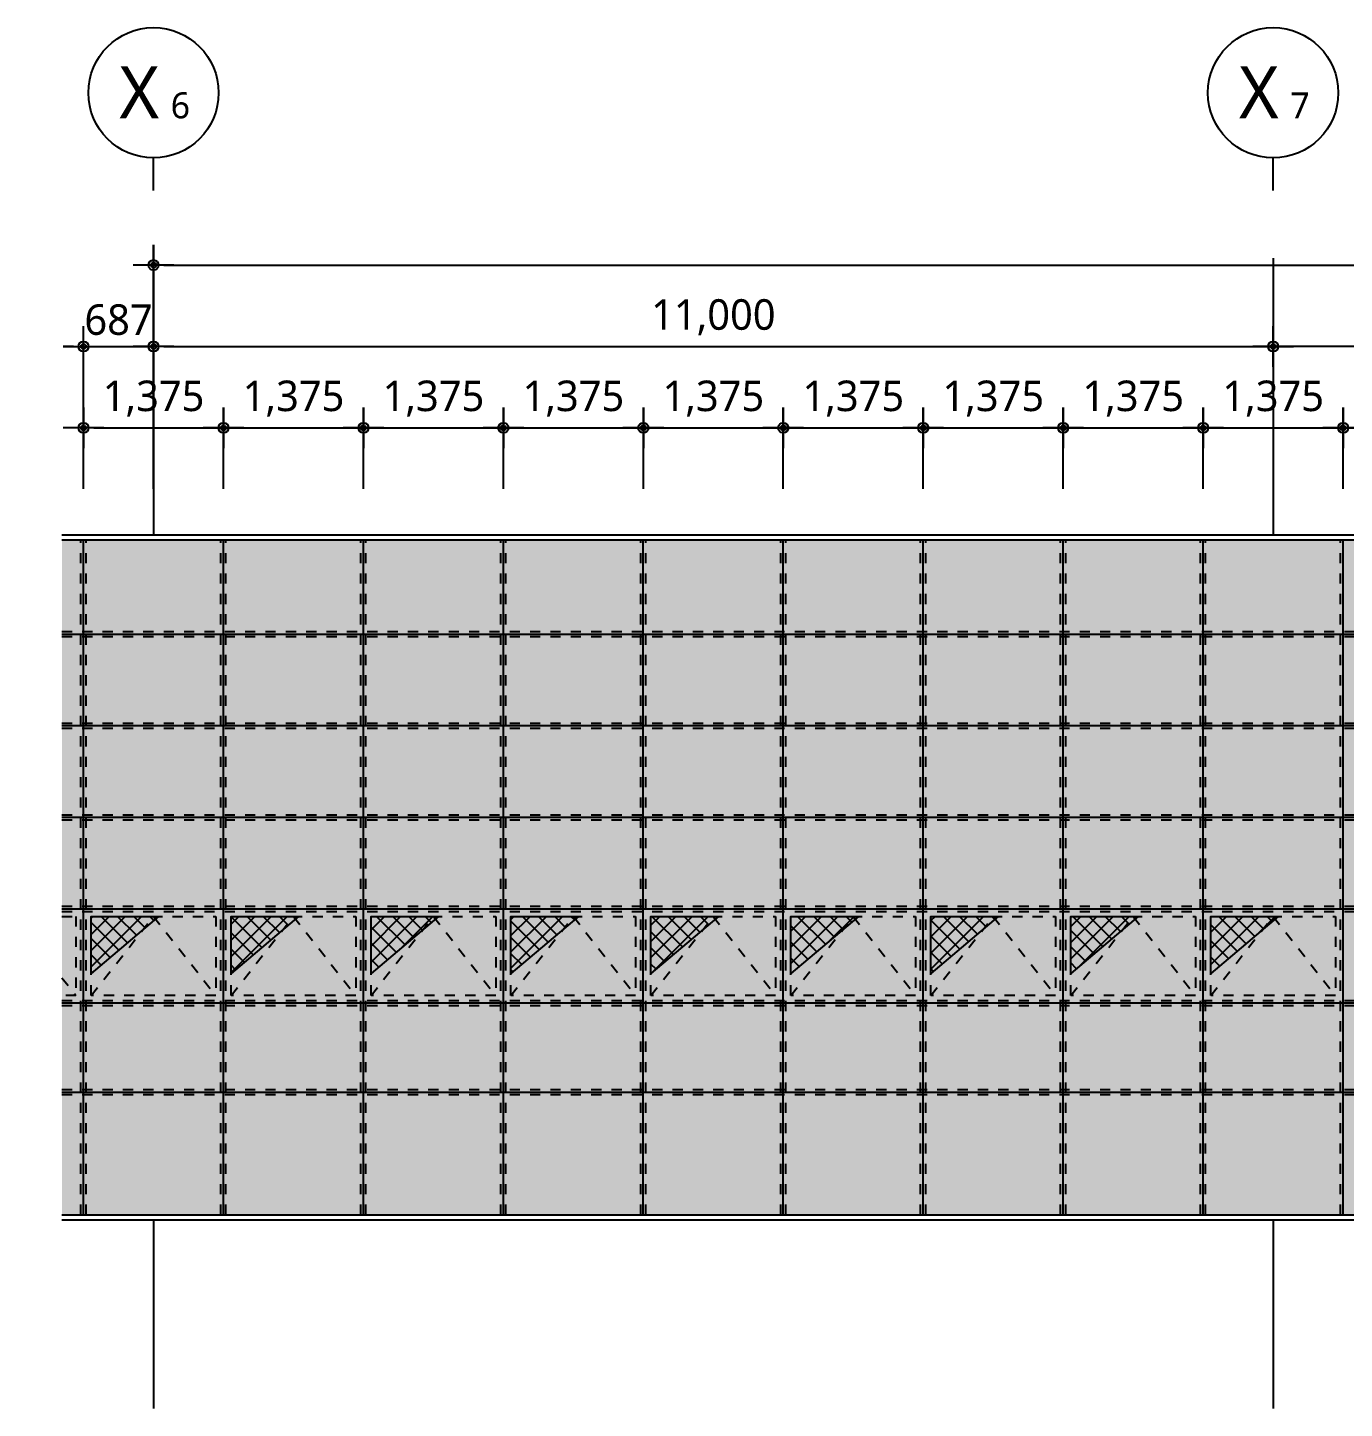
# Model space of a CAD drawing. Header units: millimetres. Extents: x 37653813 to 38677796, y 586285 to 874285.
# Drawn here: x 38610000 to 38622937, y 610018 to 623585 of the extents above; entities that cross this region are included whole.
import ezdxf
from ezdxf.enums import TextEntityAlignment as Align
from ezdxf.xclip import XClip

# ---------------------------------------------------------------- set-up
doc = ezdxf.new("R2010")
doc.units = ezdxf.units.MM
doc.header["$LTSCALE"] = 1000
doc.header["$MEASUREMENT"] = 0
doc.header["$XCLIPFRAME"] = 0
doc.header["$PDSIZE"] = -10
doc.linetypes.add('CENTER', pattern=[2, 1.25, -0.25, 0.25, -0.25])
doc.linetypes.add('HIDDEN', pattern=[2, 1, -1])
doc.layers.get('0').update_dxf_attribs({"linetype": 'CONTINUOUS'})
doc.layers.get('Defpoints').update_dxf_attribs({"color": 161, "linetype": 'CONTINUOUS'})
for name, color, linetype in [('CEN(ST)', 1, 'CENTER'), ('dim0', 7, 'CONTINUOUS'), ('hatch', 8, 'CONTINUOUS'), ('SYM(AXIS)', 7, 'CONTINUOUS'), ('TEXT(AXIS)', 2, 'CONTINUOUS'), ('WIN(커튼월)_외부', 4, 'CONTINUOUS'), ('WIN(커튼월_HID)_외부', 252, 'HIDDEN'), ('WIN_3(커튼월)_외부', 252, 'HIDDEN')]:
    doc.layers.add(name, color=color, linetype=linetype)
doc.layers.add('먹-WIN(커튼월)', color=7, linetype='CONTINUOUS', true_color=0xe0f2ff)
doc.styles.add('나눔바른고딕', font='NanumBarunGothic.ttf')
doc.dimstyles.new('A1-100', dxfattribs={"dimtxt": 3, "dimasz": 1, "dimexe": 2, "dimexo": 2, "dimgap": 1, "dimtad": 1, "dimdec": 0, "dimzin": 12, "dimdsep": 46, "dimlunit": 6, "dimtxsty": '나눔바른고딕', "dimblk1": 'DIMDOT', "dimblk2": 'DIMDOT', "dimsah": 1, "dimcen": -1, "dimdle": 2, "dimclrd": 256, "dimclre": 256, "dimclrt": 3, "dimadec": 0, "dimazin": 0, "dimtfac": 1, "dimtdec": 0, "dimtix": 1, "dimtmove": 2, "dimatfit": 3, "dimldrblk": 'DIMDOT', "dimfxl": 1, "dimtvp": 1, "dimtolj": 1, "dimtzin": 12, "dimlwd": -1, "dimlwe": -1, "dimarcsym": 0})

# ---------------------------------------------------------------- blocks, each defined once
blk = doc.blocks.new('DIMDOT')
at = {"linetype": 'Continuous'}
for p, q in [((0, -2), (0, 2)), ((-2, 0), (2, 0))]:
    blk.add_line(p, q, dxfattribs=at)
for radius in [0.5, 0.25]:
    blk.add_circle((0, 0), radius, dxfattribs=at)
blk = doc.blocks.new('*D295')
at = {"layer": 'Defpoints', "color": 0, "transparency": 16777216}
for p in [(38611237, 620452), (38610549, 618852), (38611237, 618852)]:
    blk.add_point(p, dxfattribs=at)
at = {"layer": 'dim0', "transparency": 16777216}
for p, q in [((38610549, 619052), (38610549, 620652)), ((38611237, 619052), (38611237, 620652)), ((38610449, 620452), (38610349, 620452)), ((38610549, 620452), (38611237, 620452)), ((38611337, 620452), (38611437, 620452))]:
    blk.add_line(p, q, dxfattribs=at)
at = {"layer": 'dim0', "transparency": 16777216, "xscale": 100, "yscale": 100, "zscale": 100}
blk.add_blockref('DIMDOT', (38610549, 620452), dxfattribs=at)
at = {"layer": 'dim0', "transparency": 16777216, "xscale": 100, "yscale": 100, "zscale": 100, "rotation": 180}
blk.add_blockref('DIMDOT', (38611237, 620452), dxfattribs=at)
at = {"layer": 'dim0', "color": 3, "transparency": 16777216, "insert": (38610893, 620714), "char_height": 300, "attachment_point": 5, "style": '나눔바른고딕'}
blk.add_mtext('\\A1;687', dxfattribs=at)
blk = doc.blocks.new('*D296')
at = {"layer": 'Defpoints', "color": 0, "transparency": 16777216}
for p in [(38622237, 620452), (38622237, 620452), (38611237, 618852)]:
    blk.add_point(p, dxfattribs=at)
at = {"layer": 'dim0', "transparency": 16777216}
for p, q in [((38611237, 619052), (38611237, 620652)), ((38611337, 620452), (38622137, 620452))]:
    blk.add_line(p, q, dxfattribs=at)
at = {"layer": 'dim0', "transparency": 16777216, "xscale": 100, "yscale": 100, "zscale": 100, "rotation": 180}
blk.add_blockref('DIMDOT', (38611237, 620452), dxfattribs=at)
at = {"layer": 'dim0', "transparency": 16777216, "xscale": 100, "yscale": 100, "zscale": 100}
blk.add_blockref('DIMDOT', (38622237, 620452), dxfattribs=at)
at = {"layer": 'dim0', "color": 3, "transparency": 16777216, "insert": (38616737, 620739), "char_height": 300, "attachment_point": 5, "style": '나눔바른고딕'}
blk.add_mtext('\\A1;11,000', dxfattribs=at)
blk = doc.blocks.new('*D297')
at = {"layer": 'Defpoints', "color": 0, "transparency": 16777216}
for p in [(38622237, 620452), (38622237, 620452), (38633449, 618852)]:
    blk.add_point(p, dxfattribs=at)
at = {"layer": 'dim0', "transparency": 16777216}
for p, q in [((38633449, 619052), (38633449, 620652)), ((38633349, 620452), (38622337, 620452))]:
    blk.add_line(p, q, dxfattribs=at)
at = {"layer": 'dim0', "transparency": 16777216, "xscale": 100, "yscale": 100, "zscale": 100, "rotation": 180}
blk.add_blockref('DIMDOT', (38622237, 620452), dxfattribs=at)
at = {"layer": 'dim0', "transparency": 16777216, "xscale": 100, "yscale": 100, "zscale": 100}
blk.add_blockref('DIMDOT', (38633449, 620452), dxfattribs=at)
at = {"layer": 'dim0', "color": 3, "transparency": 16777216, "insert": (38627843, 620740), "char_height": 300, "attachment_point": 5, "style": '나눔바른고딕'}
blk.add_mtext('\\A1;11,213', dxfattribs=at)
blk = doc.blocks.new('*D298')
at = {"layer": 'Defpoints', "color": 0, "transparency": 16777216}
for p in [(38666237, 621252), (38611237, 618852), (38666237, 618852)]:
    blk.add_point(p, dxfattribs=at)
at = {"layer": 'dim0', "transparency": 16777216}
for p, q in [((38611237, 619052), (38611237, 621452)), ((38666237, 619052), (38666237, 621452)), ((38611337, 621252), (38666137, 621252))]:
    blk.add_line(p, q, dxfattribs=at)
at = {"layer": 'dim0', "transparency": 16777216, "xscale": 100, "yscale": 100, "zscale": 100, "rotation": 180}
blk.add_blockref('DIMDOT', (38611237, 621252), dxfattribs=at)
at = {"layer": 'dim0', "transparency": 16777216, "xscale": 100, "yscale": 100, "zscale": 100}
blk.add_blockref('DIMDOT', (38666237, 621252), dxfattribs=at)
at = {"layer": 'dim0', "color": 3, "transparency": 16777216, "insert": (38638737, 621539), "char_height": 300, "attachment_point": 5, "style": '나눔바른고딕'}
blk.add_mtext('\\A1;55,000', dxfattribs=at)
blk = doc.blocks.new('A$C2F20087E')
at = {"layer": 'SYM(AXIS)'}
blk.add_line((600, 0), (600, 300), dxfattribs=at)
blk.add_circle((600, 900), 600, dxfattribs=at)
blk = doc.blocks.new('A$C2DB153E7')
at = {"layer": 'hatch'}
h = blk.add_hatch(dxfattribs=at)
h.set_pattern_fill('_USER', color=252, scale=112.5, angle=45, double=1, pattern_type=0)
h.set_pattern_definition([(45, (-5906.34, -13786.88), (-79.5495, 79.5495), []), (135, (-5906.34, -13786.88), (-79.5495, -79.5495), [])])
h.paths.add_polyline_path([(663, 0), (0, -562), (0, 0)])
at = {"layer": 'hatch', "color": 252}
blk.add_lwpolyline([(663, 0), (0, -562), (0, 0)], close=True, dxfattribs=at)
blk = doc.blocks.new('A$C26893fde')
blk.add_wipeout([(8127, 7190), (174352, 7190), (174352, 460), (8127, 460)])
at = {"layer": '먹-WIN(커튼월)', "ltscale": 0.1}
h = blk.add_hatch(dxfattribs=at)
h.set_pattern_fill('DOTS', color=254, scale=3000)
h.set_pattern_definition([(0, (-37795372.14, -766752.47), (93.75, 187.5), [0, -187.5])])
h.paths.add_polyline_path([(174302, 7140), (8177, 7140), (8177, 4390), (174302, 4390)])
h = blk.add_hatch(dxfattribs=at)
h.set_pattern_fill('DOTS', color=256, scale=3000)
h.set_pattern_definition([(0, (-37795372.14, -769452.47), (93.75, 187.5), [0, -187.5])])
h.paths.add_polyline_path([(174302, 4390), (8177, 4390), (8177, 1690), (174302, 1690)])
h = blk.add_hatch(dxfattribs=at)
h.set_pattern_fill('DOTS', color=254, scale=3000)
h.set_pattern_definition([(0, (-37795372.14, -772202.47), (93.75, 187.5), [0, -187.5])])
h.paths.add_polyline_path([(174302, 1690), (8177, 1690), (8177, 510), (174302, 510)])
at = {"layer": 'WIN(커튼월)_외부', "ltscale": 1000}
for p, q in [((8127, 7190), (174352, 7190)), ((8127, 7190), (174352, 7190)), ((8177, 7140), (174302, 7140)), ((63114, 510), (63114, 7140)), ((64489, 510), (64489, 7140)), ((65864, 510), (65864, 7140)), ((67239, 510), (67239, 7140)), ((68614, 510), (68614, 7140)), ((69989, 510), (69989, 7140)), ((71364, 510), (71364, 7140)), ((72739, 510), (72739, 7140)), ((74114, 510), (74114, 7140)), ((75489, 510), (75489, 7140)), ((8177, 6215), (174252, 6215)), ((8177, 6215), (174252, 6215)), ((8177, 6215), (174252, 6215)), ((8177, 6215), (174252, 6215)), ((8177, 5315), (174252, 5315)), ((8177, 5315), (174252, 5315)), ((8177, 5315), (174252, 5315)), ((8177, 5315), (174252, 5315)), ((8177, 4415), (174252, 4415)), ((8177, 4415), (174252, 4415)), ((8177, 4415), (174252, 4415)), ((8177, 4415), (174252, 4415)), ((8177, 3515), (174252, 3515)), ((8177, 2590), (174252, 2590)), ((8177, 1715), (174252, 1715)), ((8127, 460), (174352, 460)), ((8177, 510), (174302, 510))]:
    blk.add_line(p, q, dxfattribs=at)
at = {"layer": 'WIN(커튼월_HID)_외부', "ltscale": 0.1}
for p, q in [((63089, 510), (63089, 7140)), ((63139, 510), (63139, 7140)), ((64464, 510), (64464, 7140)), ((64514, 510), (64514, 7140)), ((65839, 510), (65839, 7140)), ((65889, 510), (65889, 7140)), ((67214, 510), (67214, 7140)), ((67264, 510), (67264, 7140)), ((68589, 510), (68589, 7140)), ((68639, 510), (68639, 7140)), ((69964, 510), (69964, 7140)), ((70014, 510), (70014, 7140)), ((71339, 510), (71339, 7140)), ((71389, 510), (71389, 7140)), ((72714, 510), (72714, 7140)), ((72764, 510), (72764, 7140)), ((74089, 510), (74089, 7140)), ((74139, 510), (74139, 7140)), ((75464, 510), (75464, 7140)), ((8172, 6190), (174247, 6190)), ((8177, 6240), (174252, 6240)), ((8177, 5340), (174252, 5340)), ((8172, 5290), (174247, 5290)), ((8172, 4390), (174247, 4390)), ((8177, 4440), (174252, 4440)), ((8177, 3540), (174252, 3540)), ((8177, 3490), (174252, 3490)), ((8177, 2615), (174252, 2615)), ((8177, 2565), (174252, 2565)), ((8177, 1740), (174252, 1740)), ((8177, 1690), (174252, 1690))]:
    blk.add_line(p, q, dxfattribs=at)
for points in [[(61814, 3440), (63039, 3440), (63039, 2665), (61814, 2665)], [(63189, 3440), (64414, 3440), (64414, 2665), (63189, 2665)], [(64564, 3440), (65789, 3440), (65789, 2665), (64564, 2665)], [(65939, 3440), (67164, 3440), (67164, 2665), (65939, 2665)], [(67314, 3440), (68539, 3440), (68539, 2665), (67314, 2665)], [(68689, 3440), (69914, 3440), (69914, 2665), (68689, 2665)], [(70064, 3440), (71289, 3440), (71289, 2665), (70064, 2665)], [(71439, 3440), (72664, 3440), (72664, 2665), (71439, 2665)], [(72814, 3440), (74039, 3440), (74039, 2665), (72814, 2665)], [(74189, 3440), (75414, 3440), (75414, 2665), (74189, 2665)]]:
    blk.add_lwpolyline(points, close=True, dxfattribs=at)
at = {"layer": 'WIN_3(커튼월)_외부', "ltscale": 0.1}
for points in [[(61814, 2665), (62427, 3440), (63039, 2665)], [(63189, 2665), (63802, 3440), (64414, 2665)], [(64564, 2665), (65177, 3440), (65789, 2665)], [(65939, 2665), (66552, 3440), (67164, 2665)], [(67314, 2665), (67927, 3440), (68539, 2665)], [(68689, 2665), (69302, 3440), (69914, 2665)], [(70064, 2665), (70677, 3440), (71289, 2665)], [(71439, 2665), (72052, 3440), (72664, 2665)], [(72814, 2665), (73427, 3440), (74039, 2665)], [(74189, 2665), (74802, 3440), (75414, 2665)]]:
    blk.add_lwpolyline(points, dxfattribs=at)
at = {"ltscale": 0.1}
for p in [(63189, 3440), (64564, 3440), (65939, 3440), (67314, 3440), (68689, 3440), (70064, 3440), (71439, 3440), (72814, 3440), (74189, 3440)]:
    blk.add_blockref('A$C2DB153E7', p, dxfattribs=at)
blk = doc.blocks.new('*D556')
at = {"layer": 'Defpoints', "color": 0, "transparency": 16777216}
for p in [(38611924, 619652), (38610549, 618852), (38611924, 618852)]:
    blk.add_point(p, dxfattribs=at)
at = {"layer": 'dim0', "transparency": 16777216}
for p, q in [((38610549, 619052), (38610549, 619852)), ((38611924, 619052), (38611924, 619852)), ((38610649, 619652), (38611824, 619652))]:
    blk.add_line(p, q, dxfattribs=at)
at = {"layer": 'dim0', "transparency": 16777216, "xscale": 100, "yscale": 100, "zscale": 100, "rotation": 180}
blk.add_blockref('DIMDOT', (38610549, 619652), dxfattribs=at)
at = {"layer": 'dim0', "transparency": 16777216, "xscale": 100, "yscale": 100, "zscale": 100}
blk.add_blockref('DIMDOT', (38611924, 619652), dxfattribs=at)
at = {"layer": 'dim0', "color": 3, "transparency": 16777216, "insert": (38611237, 619940), "char_height": 300, "attachment_point": 5, "style": '나눔바른고딕'}
blk.add_mtext('\\A1;1,375', dxfattribs=at)
blk = doc.blocks.new('*D557')
at = {"layer": 'Defpoints', "color": 0, "transparency": 16777216}
for p in [(38613299, 619652), (38611924, 618852), (38613299, 618852)]:
    blk.add_point(p, dxfattribs=at)
at = {"layer": 'dim0', "transparency": 16777216}
for p, q in [((38611924, 619052), (38611924, 619852)), ((38613299, 619052), (38613299, 619852)), ((38612024, 619652), (38613199, 619652))]:
    blk.add_line(p, q, dxfattribs=at)
at = {"layer": 'dim0', "transparency": 16777216, "xscale": 100, "yscale": 100, "zscale": 100, "rotation": 180}
blk.add_blockref('DIMDOT', (38611924, 619652), dxfattribs=at)
at = {"layer": 'dim0', "transparency": 16777216, "xscale": 100, "yscale": 100, "zscale": 100}
blk.add_blockref('DIMDOT', (38613299, 619652), dxfattribs=at)
at = {"layer": 'dim0', "color": 3, "transparency": 16777216, "insert": (38612612, 619940), "char_height": 300, "attachment_point": 5, "style": '나눔바른고딕'}
blk.add_mtext('\\A1;1,375', dxfattribs=at)
blk = doc.blocks.new('*D558')
at = {"layer": 'Defpoints', "color": 0, "transparency": 16777216}
for p in [(38611924, 619652), (38610549, 618852), (38611924, 618852)]:
    blk.add_point(p, dxfattribs=at)
at = {"layer": 'dim0', "transparency": 16777216}
for p, q in [((38610549, 619052), (38610549, 619852)), ((38611924, 619052), (38611924, 619852)), ((38610649, 619652), (38611824, 619652))]:
    blk.add_line(p, q, dxfattribs=at)
at = {"layer": 'dim0', "transparency": 16777216, "xscale": 100, "yscale": 100, "zscale": 100, "rotation": 180}
blk.add_blockref('DIMDOT', (38610549, 619652), dxfattribs=at)
at = {"layer": 'dim0', "transparency": 16777216, "xscale": 100, "yscale": 100, "zscale": 100}
blk.add_blockref('DIMDOT', (38611924, 619652), dxfattribs=at)
at = {"layer": 'dim0', "color": 3, "transparency": 16777216, "insert": (38611237, 619940), "char_height": 300, "attachment_point": 5, "style": '나눔바른고딕'}
blk.add_mtext('\\A1;1,375', dxfattribs=at)
blk = doc.blocks.new('*D559')
at = {"layer": 'Defpoints', "color": 0, "transparency": 16777216}
for p in [(38613299, 619652), (38611924, 618852), (38613299, 618852)]:
    blk.add_point(p, dxfattribs=at)
at = {"layer": 'dim0', "transparency": 16777216}
for p, q in [((38611924, 619052), (38611924, 619852)), ((38613299, 619052), (38613299, 619852)), ((38612024, 619652), (38613199, 619652))]:
    blk.add_line(p, q, dxfattribs=at)
at = {"layer": 'dim0', "transparency": 16777216, "xscale": 100, "yscale": 100, "zscale": 100, "rotation": 180}
blk.add_blockref('DIMDOT', (38611924, 619652), dxfattribs=at)
at = {"layer": 'dim0', "transparency": 16777216, "xscale": 100, "yscale": 100, "zscale": 100}
blk.add_blockref('DIMDOT', (38613299, 619652), dxfattribs=at)
at = {"layer": 'dim0', "color": 3, "transparency": 16777216, "insert": (38612612, 619940), "char_height": 300, "attachment_point": 5, "style": '나눔바른고딕'}
blk.add_mtext('\\A1;1,375', dxfattribs=at)
blk = doc.blocks.new('*D500')
at = {"layer": 'Defpoints', "color": 0, "transparency": 16777216}
for p in [(38614674, 619652), (38613299, 618852), (38614674, 618852)]:
    blk.add_point(p, dxfattribs=at)
at = {"layer": 'dim0', "transparency": 16777216}
for p, q in [((38613299, 619052), (38613299, 619852)), ((38614674, 619052), (38614674, 619852)), ((38613399, 619652), (38614574, 619652))]:
    blk.add_line(p, q, dxfattribs=at)
at = {"layer": 'dim0', "transparency": 16777216, "xscale": 100, "yscale": 100, "zscale": 100, "rotation": 180}
blk.add_blockref('DIMDOT', (38613299, 619652), dxfattribs=at)
at = {"layer": 'dim0', "transparency": 16777216, "xscale": 100, "yscale": 100, "zscale": 100}
blk.add_blockref('DIMDOT', (38614674, 619652), dxfattribs=at)
at = {"layer": 'dim0', "color": 3, "transparency": 16777216, "insert": (38613987, 619940), "char_height": 300, "attachment_point": 5, "style": '나눔바른고딕'}
blk.add_mtext('\\A1;1,375', dxfattribs=at)
blk = doc.blocks.new('*D501')
at = {"layer": 'Defpoints', "color": 0, "transparency": 16777216}
for p in [(38614674, 619652), (38613299, 618852), (38614674, 618852)]:
    blk.add_point(p, dxfattribs=at)
at = {"layer": 'dim0', "transparency": 16777216}
for p, q in [((38613299, 619052), (38613299, 619852)), ((38614674, 619052), (38614674, 619852)), ((38613399, 619652), (38614574, 619652))]:
    blk.add_line(p, q, dxfattribs=at)
at = {"layer": 'dim0', "transparency": 16777216, "xscale": 100, "yscale": 100, "zscale": 100, "rotation": 180}
blk.add_blockref('DIMDOT', (38613299, 619652), dxfattribs=at)
at = {"layer": 'dim0', "transparency": 16777216, "xscale": 100, "yscale": 100, "zscale": 100}
blk.add_blockref('DIMDOT', (38614674, 619652), dxfattribs=at)
at = {"layer": 'dim0', "color": 3, "transparency": 16777216, "insert": (38613987, 619940), "char_height": 300, "attachment_point": 5, "style": '나눔바른고딕'}
blk.add_mtext('\\A1;1,375', dxfattribs=at)
blk = doc.blocks.new('*D478')
at = {"layer": 'Defpoints', "color": 0, "transparency": 16777216}
for p in [(38616049, 619652), (38614674, 618852), (38616049, 618852)]:
    blk.add_point(p, dxfattribs=at)
at = {"layer": 'dim0', "transparency": 16777216}
for p, q in [((38614674, 619052), (38614674, 619852)), ((38616049, 619052), (38616049, 619852)), ((38614774, 619652), (38615949, 619652))]:
    blk.add_line(p, q, dxfattribs=at)
at = {"layer": 'dim0', "transparency": 16777216, "xscale": 100, "yscale": 100, "zscale": 100, "rotation": 180}
blk.add_blockref('DIMDOT', (38614674, 619652), dxfattribs=at)
at = {"layer": 'dim0', "transparency": 16777216, "xscale": 100, "yscale": 100, "zscale": 100}
blk.add_blockref('DIMDOT', (38616049, 619652), dxfattribs=at)
at = {"layer": 'dim0', "color": 3, "transparency": 16777216, "insert": (38615362, 619940), "char_height": 300, "attachment_point": 5, "style": '나눔바른고딕'}
blk.add_mtext('\\A1;1,375', dxfattribs=at)
blk = doc.blocks.new('*D479')
at = {"layer": 'Defpoints', "color": 0, "transparency": 16777216}
for p in [(38616049, 619652), (38614674, 618852), (38616049, 618852)]:
    blk.add_point(p, dxfattribs=at)
at = {"layer": 'dim0', "transparency": 16777216}
for p, q in [((38614674, 619052), (38614674, 619852)), ((38616049, 619052), (38616049, 619852)), ((38614774, 619652), (38615949, 619652))]:
    blk.add_line(p, q, dxfattribs=at)
at = {"layer": 'dim0', "transparency": 16777216, "xscale": 100, "yscale": 100, "zscale": 100, "rotation": 180}
blk.add_blockref('DIMDOT', (38614674, 619652), dxfattribs=at)
at = {"layer": 'dim0', "transparency": 16777216, "xscale": 100, "yscale": 100, "zscale": 100}
blk.add_blockref('DIMDOT', (38616049, 619652), dxfattribs=at)
at = {"layer": 'dim0', "color": 3, "transparency": 16777216, "insert": (38615362, 619940), "char_height": 300, "attachment_point": 5, "style": '나눔바른고딕'}
blk.add_mtext('\\A1;1,375', dxfattribs=at)
blk = doc.blocks.new('*D480')
at = {"layer": 'Defpoints', "color": 0, "transparency": 16777216}
for p in [(38617424, 619652), (38616049, 618852), (38617424, 618852)]:
    blk.add_point(p, dxfattribs=at)
at = {"layer": 'dim0', "transparency": 16777216}
for p, q in [((38616049, 619052), (38616049, 619852)), ((38617424, 619052), (38617424, 619852)), ((38616149, 619652), (38617324, 619652))]:
    blk.add_line(p, q, dxfattribs=at)
at = {"layer": 'dim0', "transparency": 16777216, "xscale": 100, "yscale": 100, "zscale": 100, "rotation": 180}
blk.add_blockref('DIMDOT', (38616049, 619652), dxfattribs=at)
at = {"layer": 'dim0', "transparency": 16777216, "xscale": 100, "yscale": 100, "zscale": 100}
blk.add_blockref('DIMDOT', (38617424, 619652), dxfattribs=at)
at = {"layer": 'dim0', "color": 3, "transparency": 16777216, "insert": (38616737, 619940), "char_height": 300, "attachment_point": 5, "style": '나눔바른고딕'}
blk.add_mtext('\\A1;1,375', dxfattribs=at)
blk = doc.blocks.new('*D481')
at = {"layer": 'Defpoints', "color": 0, "transparency": 16777216}
for p in [(38617424, 619652), (38616049, 618852), (38617424, 618852)]:
    blk.add_point(p, dxfattribs=at)
at = {"layer": 'dim0', "transparency": 16777216}
for p, q in [((38616049, 619052), (38616049, 619852)), ((38617424, 619052), (38617424, 619852)), ((38616149, 619652), (38617324, 619652))]:
    blk.add_line(p, q, dxfattribs=at)
at = {"layer": 'dim0', "transparency": 16777216, "xscale": 100, "yscale": 100, "zscale": 100, "rotation": 180}
blk.add_blockref('DIMDOT', (38616049, 619652), dxfattribs=at)
at = {"layer": 'dim0', "transparency": 16777216, "xscale": 100, "yscale": 100, "zscale": 100}
blk.add_blockref('DIMDOT', (38617424, 619652), dxfattribs=at)
at = {"layer": 'dim0', "color": 3, "transparency": 16777216, "insert": (38616737, 619940), "char_height": 300, "attachment_point": 5, "style": '나눔바른고딕'}
blk.add_mtext('\\A1;1,375', dxfattribs=at)
blk = doc.blocks.new('*D482')
at = {"layer": 'Defpoints', "color": 0, "transparency": 16777216}
for p in [(38618799, 619652), (38617424, 618852), (38618799, 618852)]:
    blk.add_point(p, dxfattribs=at)
at = {"layer": 'dim0', "transparency": 16777216}
for p, q in [((38617424, 619052), (38617424, 619852)), ((38618799, 619052), (38618799, 619852)), ((38617524, 619652), (38618699, 619652))]:
    blk.add_line(p, q, dxfattribs=at)
at = {"layer": 'dim0', "transparency": 16777216, "xscale": 100, "yscale": 100, "zscale": 100, "rotation": 180}
blk.add_blockref('DIMDOT', (38617424, 619652), dxfattribs=at)
at = {"layer": 'dim0', "transparency": 16777216, "xscale": 100, "yscale": 100, "zscale": 100}
blk.add_blockref('DIMDOT', (38618799, 619652), dxfattribs=at)
at = {"layer": 'dim0', "color": 3, "transparency": 16777216, "insert": (38618112, 619940), "char_height": 300, "attachment_point": 5, "style": '나눔바른고딕'}
blk.add_mtext('\\A1;1,375', dxfattribs=at)
blk = doc.blocks.new('*D483')
at = {"layer": 'Defpoints', "color": 0, "transparency": 16777216}
for p in [(38618799, 619652), (38617424, 618852), (38618799, 618852)]:
    blk.add_point(p, dxfattribs=at)
at = {"layer": 'dim0', "transparency": 16777216}
for p, q in [((38617424, 619052), (38617424, 619852)), ((38618799, 619052), (38618799, 619852)), ((38617524, 619652), (38618699, 619652))]:
    blk.add_line(p, q, dxfattribs=at)
at = {"layer": 'dim0', "transparency": 16777216, "xscale": 100, "yscale": 100, "zscale": 100, "rotation": 180}
blk.add_blockref('DIMDOT', (38617424, 619652), dxfattribs=at)
at = {"layer": 'dim0', "transparency": 16777216, "xscale": 100, "yscale": 100, "zscale": 100}
blk.add_blockref('DIMDOT', (38618799, 619652), dxfattribs=at)
at = {"layer": 'dim0', "color": 3, "transparency": 16777216, "insert": (38618112, 619940), "char_height": 300, "attachment_point": 5, "style": '나눔바른고딕'}
blk.add_mtext('\\A1;1,375', dxfattribs=at)
blk = doc.blocks.new('*D484')
at = {"layer": 'Defpoints', "color": 0, "transparency": 16777216}
for p in [(38620174, 619652), (38618799, 618852), (38620174, 618852)]:
    blk.add_point(p, dxfattribs=at)
at = {"layer": 'dim0', "transparency": 16777216}
for p, q in [((38618799, 619052), (38618799, 619852)), ((38620174, 619052), (38620174, 619852)), ((38618899, 619652), (38620074, 619652))]:
    blk.add_line(p, q, dxfattribs=at)
at = {"layer": 'dim0', "transparency": 16777216, "xscale": 100, "yscale": 100, "zscale": 100, "rotation": 180}
blk.add_blockref('DIMDOT', (38618799, 619652), dxfattribs=at)
at = {"layer": 'dim0', "transparency": 16777216, "xscale": 100, "yscale": 100, "zscale": 100}
blk.add_blockref('DIMDOT', (38620174, 619652), dxfattribs=at)
at = {"layer": 'dim0', "color": 3, "transparency": 16777216, "insert": (38619487, 619940), "char_height": 300, "attachment_point": 5, "style": '나눔바른고딕'}
blk.add_mtext('\\A1;1,375', dxfattribs=at)
blk = doc.blocks.new('*D485')
at = {"layer": 'Defpoints', "color": 0, "transparency": 16777216}
for p in [(38620174, 619652), (38618799, 618852), (38620174, 618852)]:
    blk.add_point(p, dxfattribs=at)
at = {"layer": 'dim0', "transparency": 16777216}
for p, q in [((38618799, 619052), (38618799, 619852)), ((38620174, 619052), (38620174, 619852)), ((38618899, 619652), (38620074, 619652))]:
    blk.add_line(p, q, dxfattribs=at)
at = {"layer": 'dim0', "transparency": 16777216, "xscale": 100, "yscale": 100, "zscale": 100, "rotation": 180}
blk.add_blockref('DIMDOT', (38618799, 619652), dxfattribs=at)
at = {"layer": 'dim0', "transparency": 16777216, "xscale": 100, "yscale": 100, "zscale": 100}
blk.add_blockref('DIMDOT', (38620174, 619652), dxfattribs=at)
at = {"layer": 'dim0', "color": 3, "transparency": 16777216, "insert": (38619487, 619940), "char_height": 300, "attachment_point": 5, "style": '나눔바른고딕'}
blk.add_mtext('\\A1;1,375', dxfattribs=at)
blk = doc.blocks.new('*D486')
at = {"layer": 'Defpoints', "color": 0, "transparency": 16777216}
for p in [(38621549, 619652), (38620174, 618852), (38621549, 618852)]:
    blk.add_point(p, dxfattribs=at)
at = {"layer": 'dim0', "transparency": 16777216}
for p, q in [((38620174, 619052), (38620174, 619852)), ((38621549, 619052), (38621549, 619852)), ((38620274, 619652), (38621449, 619652))]:
    blk.add_line(p, q, dxfattribs=at)
at = {"layer": 'dim0', "transparency": 16777216, "xscale": 100, "yscale": 100, "zscale": 100, "rotation": 180}
blk.add_blockref('DIMDOT', (38620174, 619652), dxfattribs=at)
at = {"layer": 'dim0', "transparency": 16777216, "xscale": 100, "yscale": 100, "zscale": 100}
blk.add_blockref('DIMDOT', (38621549, 619652), dxfattribs=at)
at = {"layer": 'dim0', "color": 3, "transparency": 16777216, "insert": (38620862, 619940), "char_height": 300, "attachment_point": 5, "style": '나눔바른고딕'}
blk.add_mtext('\\A1;1,375', dxfattribs=at)
blk = doc.blocks.new('*D487')
at = {"layer": 'Defpoints', "color": 0, "transparency": 16777216}
for p in [(38621549, 619652), (38620174, 618852), (38621549, 618852)]:
    blk.add_point(p, dxfattribs=at)
at = {"layer": 'dim0', "transparency": 16777216}
for p, q in [((38620174, 619052), (38620174, 619852)), ((38621549, 619052), (38621549, 619852)), ((38620274, 619652), (38621449, 619652))]:
    blk.add_line(p, q, dxfattribs=at)
at = {"layer": 'dim0', "transparency": 16777216, "xscale": 100, "yscale": 100, "zscale": 100, "rotation": 180}
blk.add_blockref('DIMDOT', (38620174, 619652), dxfattribs=at)
at = {"layer": 'dim0', "transparency": 16777216, "xscale": 100, "yscale": 100, "zscale": 100}
blk.add_blockref('DIMDOT', (38621549, 619652), dxfattribs=at)
at = {"layer": 'dim0', "color": 3, "transparency": 16777216, "insert": (38620862, 619940), "char_height": 300, "attachment_point": 5, "style": '나눔바른고딕'}
blk.add_mtext('\\A1;1,375', dxfattribs=at)
blk = doc.blocks.new('*D488')
at = {"layer": 'Defpoints', "color": 0, "transparency": 16777216}
for p in [(38622924, 619652), (38621549, 618852), (38622924, 618852)]:
    blk.add_point(p, dxfattribs=at)
at = {"layer": 'dim0', "transparency": 16777216}
for p, q in [((38621549, 619052), (38621549, 619852)), ((38622924, 619052), (38622924, 619852)), ((38621649, 619652), (38622824, 619652))]:
    blk.add_line(p, q, dxfattribs=at)
at = {"layer": 'dim0', "transparency": 16777216, "xscale": 100, "yscale": 100, "zscale": 100, "rotation": 180}
blk.add_blockref('DIMDOT', (38621549, 619652), dxfattribs=at)
at = {"layer": 'dim0', "transparency": 16777216, "xscale": 100, "yscale": 100, "zscale": 100}
blk.add_blockref('DIMDOT', (38622924, 619652), dxfattribs=at)
at = {"layer": 'dim0', "color": 3, "transparency": 16777216, "insert": (38622237, 619940), "char_height": 300, "attachment_point": 5, "style": '나눔바른고딕'}
blk.add_mtext('\\A1;1,375', dxfattribs=at)
blk = doc.blocks.new('*D489')
at = {"layer": 'Defpoints', "color": 0, "transparency": 16777216}
for p in [(38622924, 619652), (38621549, 618852), (38622924, 618852)]:
    blk.add_point(p, dxfattribs=at)
at = {"layer": 'dim0', "transparency": 16777216}
for p, q in [((38621549, 619052), (38621549, 619852)), ((38622924, 619052), (38622924, 619852)), ((38621649, 619652), (38622824, 619652))]:
    blk.add_line(p, q, dxfattribs=at)
at = {"layer": 'dim0', "transparency": 16777216, "xscale": 100, "yscale": 100, "zscale": 100, "rotation": 180}
blk.add_blockref('DIMDOT', (38621549, 619652), dxfattribs=at)
at = {"layer": 'dim0', "transparency": 16777216, "xscale": 100, "yscale": 100, "zscale": 100}
blk.add_blockref('DIMDOT', (38622924, 619652), dxfattribs=at)
at = {"layer": 'dim0', "color": 3, "transparency": 16777216, "insert": (38622237, 619940), "char_height": 300, "attachment_point": 5, "style": '나눔바른고딕'}
blk.add_mtext('\\A1;1,375', dxfattribs=at)
blk = doc.blocks.new('*D532')
at = {"layer": 'Defpoints', "color": 0, "transparency": 16777216}
for p in [(38624299, 619652), (38622924, 618852), (38624299, 618852)]:
    blk.add_point(p, dxfattribs=at)
at = {"layer": 'dim0', "transparency": 16777216}
for p, q in [((38622924, 619052), (38622924, 619852)), ((38624299, 619052), (38624299, 619852)), ((38623024, 619652), (38624199, 619652))]:
    blk.add_line(p, q, dxfattribs=at)
at = {"layer": 'dim0', "transparency": 16777216, "xscale": 100, "yscale": 100, "zscale": 100, "rotation": 180}
blk.add_blockref('DIMDOT', (38622924, 619652), dxfattribs=at)
at = {"layer": 'dim0', "transparency": 16777216, "xscale": 100, "yscale": 100, "zscale": 100}
blk.add_blockref('DIMDOT', (38624299, 619652), dxfattribs=at)
at = {"layer": 'dim0', "color": 3, "transparency": 16777216, "insert": (38623612, 619940), "char_height": 300, "attachment_point": 5, "style": '나눔바른고딕'}
blk.add_mtext('\\A1;1,375', dxfattribs=at)
blk = doc.blocks.new('*D533')
at = {"layer": 'Defpoints', "color": 0, "transparency": 16777216}
for p in [(38624299, 619652), (38622924, 618852), (38624299, 618852)]:
    blk.add_point(p, dxfattribs=at)
at = {"layer": 'dim0', "transparency": 16777216}
for p, q in [((38622924, 619052), (38622924, 619852)), ((38624299, 619052), (38624299, 619852)), ((38623024, 619652), (38624199, 619652))]:
    blk.add_line(p, q, dxfattribs=at)
at = {"layer": 'dim0', "transparency": 16777216, "xscale": 100, "yscale": 100, "zscale": 100, "rotation": 180}
blk.add_blockref('DIMDOT', (38622924, 619652), dxfattribs=at)
at = {"layer": 'dim0', "transparency": 16777216, "xscale": 100, "yscale": 100, "zscale": 100}
blk.add_blockref('DIMDOT', (38624299, 619652), dxfattribs=at)
at = {"layer": 'dim0', "color": 3, "transparency": 16777216, "insert": (38623612, 619940), "char_height": 300, "attachment_point": 5, "style": '나눔바른고딕'}
blk.add_mtext('\\A1;1,375', dxfattribs=at)

msp = doc.modelspace()

# ---------------------------------------------------------------- linework, layer by layer
at = {"layer": 'CEN(ST)'}
for points in [[(38611236.5, 621318.4), (38611236.5, 610018.4)], [(38622236.5, 621318.4), (38622236.5, 610018.4)], [(38611236.5, 620451.7), (38611236.5, 610018.4)], [(38622236.5, 620451.7), (38622236.5, 610018.4)]]:
    msp.add_lwpolyline(points, dxfattribs=at)

# ---------------------------------------------------------------- block references
at = {"xscale": 1.066666666666667, "yscale": 1.066666666666667, "zscale": 1.066666666666667}
for p in [(38610596.5, 621985), (38621596.5, 621985)]:
    msp.add_blockref('A$C2F20087E', p, dxfattribs=at)

# ---------------------------------------------------------------- texts
at = {"layer": 'TEXT(AXIS)', "style": '나눔바른고딕'}
for s, height, p in [('X', 512, (38611096.1, 622949.3)), ('X', 512, (38622096.1, 622949.3)), ('6', 256, (38611500.6, 622821.3)), ('7', 256, (38622500.6, 622821.3))]:
    msp.add_text(s, height=height, dxfattribs=at).set_placement(p, align=Align.MIDDLE)

# ---------------------------------------------------------------- dimensions: what is measured, and where the dimension line sits
at = {"layer": 'dim0'}
for base, p1, p2, picture, middle in [((38666236.5, 621251.7), (38611236.5, 618851.7), (38666236.5, 618851.7), '*D298', (38638736.5, 621539.3)), ((38611236.5116886, 620451.6939037), (38610549.0116886, 618851.6939037), (38611236.5116886, 618851.6939037), '*D295', (38610892.7616886, 620714.1765667)), ((38622236.5, 620451.7), (38611236.5, 618851.7), (38622236.5, 620451.7), '*D296', (38616736.5, 620739.3)), ((38611924, 619651.7), (38610549, 618851.7), (38611924, 618851.7), '*D556', (38611236.5, 619939.6)), ((38611924, 619651.7), (38610549, 618851.7), (38611924, 618851.7), '*D558', (38611236.5, 619939.6)), ((38613299, 619651.7), (38611924, 618851.7), (38613299, 618851.7), '*D557', (38612611.5, 619939.6)), ((38613299, 619651.7), (38611924, 618851.7), (38613299, 618851.7), '*D559', (38612611.5, 619939.6)), ((38614674, 619651.7), (38613299, 618851.7), (38614674, 618851.7), '*D500', (38613986.5, 619939.6)), ((38614674, 619651.7), (38613299, 618851.7), (38614674, 618851.7), '*D501', (38613986.5, 619939.6)), ((38616049, 619651.7), (38614674, 618851.7), (38616049, 618851.7), '*D478', (38615361.5, 619939.6)), ((38616049, 619651.7), (38614674, 618851.7), (38616049, 618851.7), '*D479', (38615361.5, 619939.6)), ((38617424, 619651.7), (38616049, 618851.7), (38617424, 618851.7), '*D480', (38616736.5, 619939.6)), ((38617424, 619651.7), (38616049, 618851.7), (38617424, 618851.7), '*D481', (38616736.5, 619939.6)), ((38618799, 619651.7), (38617424, 618851.7), (38618799, 618851.7), '*D482', (38618111.5, 619939.6)), ((38618799, 619651.7), (38617424, 618851.7), (38618799, 618851.7), '*D483', (38618111.5, 619939.6)), ((38620174, 619651.7), (38618799, 618851.7), (38620174, 618851.7), '*D484', (38619486.5, 619939.6)), ((38620174, 619651.7), (38618799, 618851.7), (38620174, 618851.7), '*D485', (38619486.5, 619939.6)), ((38621549, 619651.7), (38620174, 618851.7), (38621549, 618851.7), '*D486', (38620861.5, 619939.6)), ((38621549, 619651.7), (38620174, 618851.7), (38621549, 618851.7), '*D487', (38620861.5, 619939.6)), ((38622924, 619651.7), (38621549, 618851.7), (38622924, 618851.7), '*D488', (38622236.5, 619939.6)), ((38622924, 619651.7), (38621549, 618851.7), (38622924, 618851.7), '*D489', (38622236.5, 619939.6)), ((38624299, 619651.7), (38622924, 618851.7), (38624299, 618851.7), '*D532', (38623611.5, 619939.6)), ((38624299, 619651.7), (38622924, 618851.7), (38624299, 618851.7), '*D533', (38623611.5, 619939.6))]:
    dim = msp.add_linear_dim(base=base, p1=p1, p2=p2, dimstyle='A1-100', override={"dimscale": 100}, dxfattribs=at)
    dim.commit()
    dim.dimension.update_dxf_attribs({"geometry": picture, "text_midpoint": middle})
dim = msp.add_linear_dim(base=(38622236.5, 620451.7), p1=(38633449.1, 618851.7), p2=(38622236.5, 620451.7), angle=180, dimstyle='A1-100', override={"dimscale": 100}, dxfattribs=at)
dim.commit()
dim.dimension.update_dxf_attribs({"geometry": '*D297', "text_midpoint": (38627842.8, 620739.6)})

# ---------------------------------------------------------------- next in the draw order: block references
at = {"ltscale": 0.1}
ref = msp.add_blockref('A$C26893fde', (38547434.6, 611411.7), dxfattribs=at)
XClip(ref).set_block_clipping_path([(62901.9086349383, 459.9994186456), (119801.9086349458, 7709.9994186459)])

doc.saveas('drawing.dxf')
